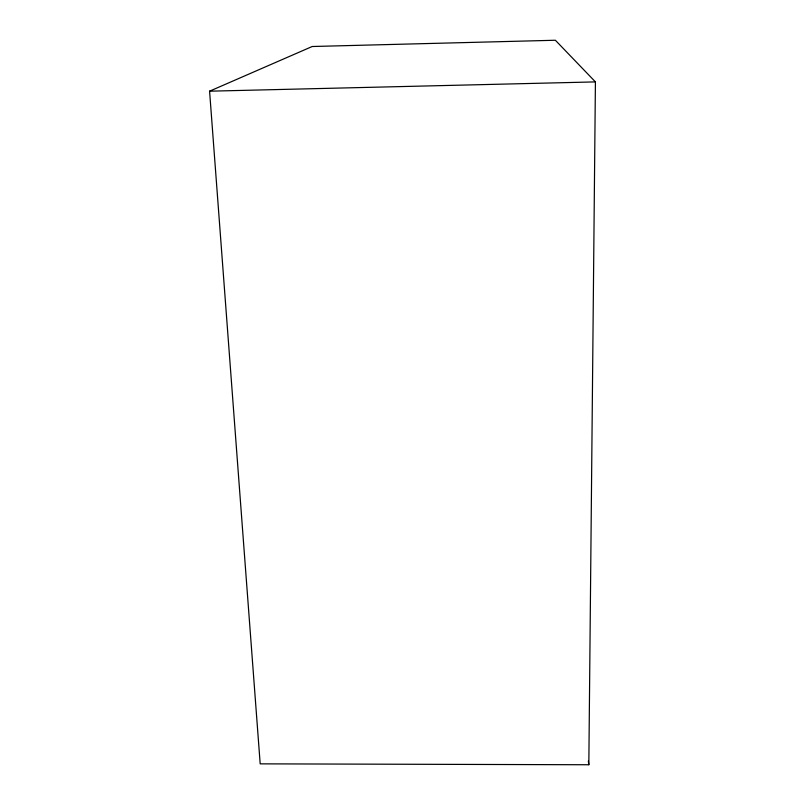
<?xml version="1.0" encoding="UTF-8"?>
<svg xmlns="http://www.w3.org/2000/svg" width="805" height="805" viewBox="0 0 805 805"><rect width="100%" height="100%" fill="white"/><g stroke="black" fill="none" stroke-linecap="round" stroke-linejoin="round"><path stroke-width="1.21" d="M588.827 764.75L595.418 81.899L555.37 40.25L312.209 46.509L209.582 91.186L260.186 763.854L588.827 764.75L588.354 761.017M209.582 91.186L595.418 81.899"/></g></svg>
